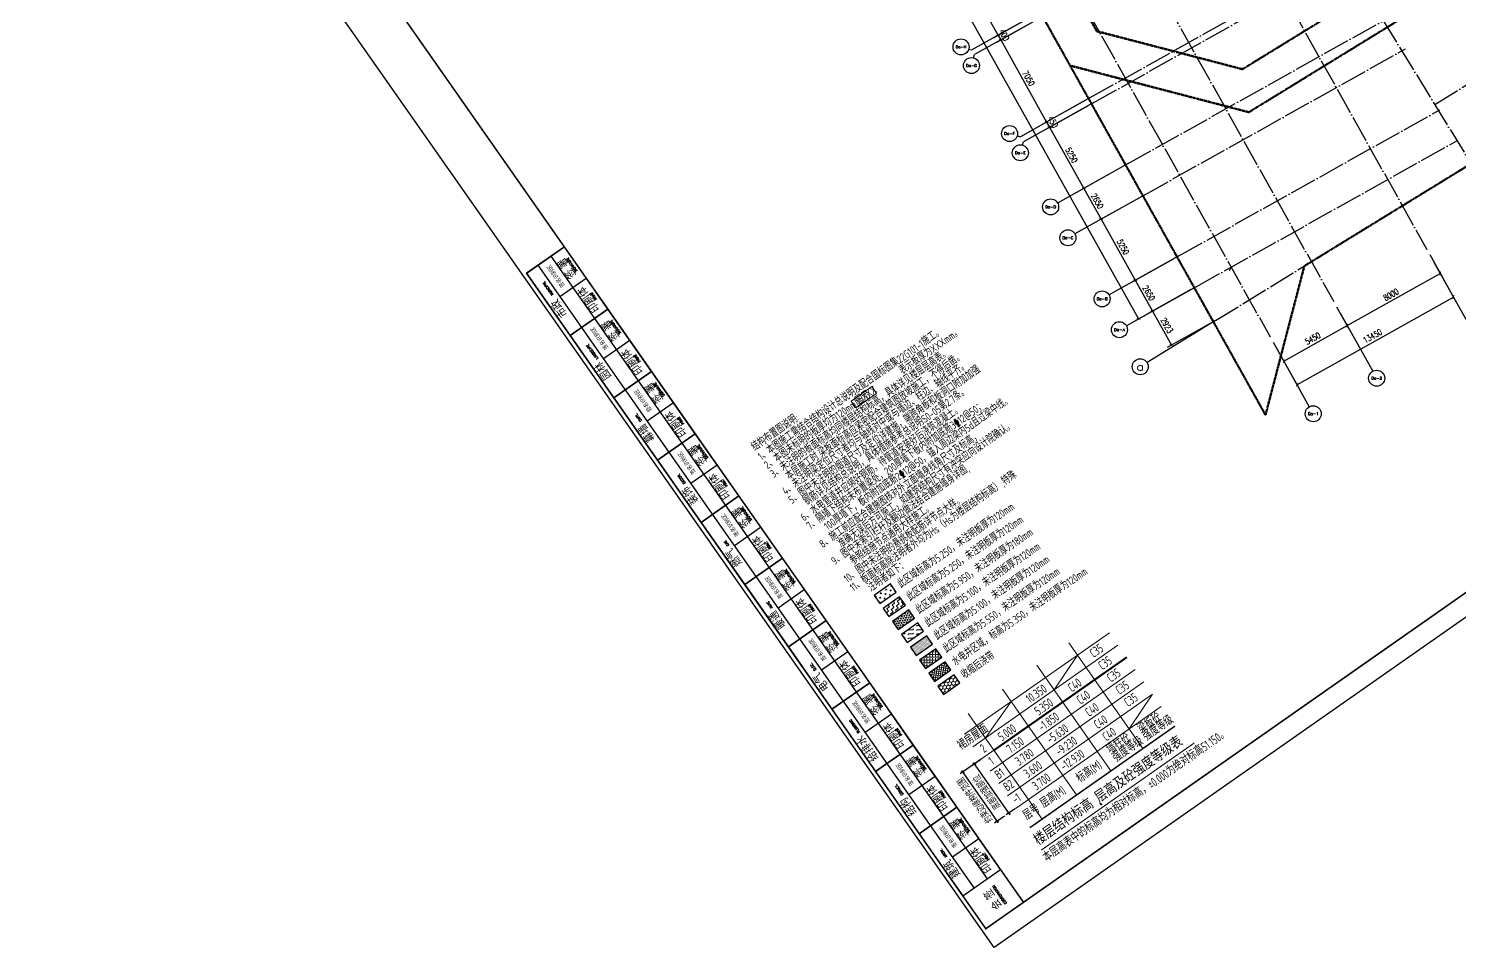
# Model space of a CAD drawing. Header units: millimetres. Extents: x 1089227 to 13101469, y 618865 to 10240562.
# Drawn here: x 2101468 to 2208720, y 4721512 to 4790405 of the extents above; entities that cross this region are included whole.
import ezdxf
from ezdxf.enums import TextEntityAlignment as Align

# ---------------------------------------------------------------- set-up
doc = ezdxf.new("R2010")
doc.units = ezdxf.units.MM
doc.header["$LTSCALE"] = 1000
doc.header["$PDMODE"] = 3
doc.header["$PDSIZE"] = 200
doc.linetypes.add('A09-G-CTRL-用地红线+建筑退线_设计区$0$A02-G-MAIN-用地红线+退线_设计区$0$Redline1', pattern=[20, 10, -2, 2, -2, 2, -2])
doc.linetypes.add('DOTE', pattern=[2.42, 2, -0.2, 0.02, -0.2])
doc.layers.get('0').update_dxf_attribs({"linetype": 'CONTINUOUS'})
doc.layers.get('Defpoints').update_dxf_attribs({"linetype": 'CONTINUOUS'})
for name, color, linetype, lineweight in [('A09-G-CTRL-用地红线+建筑退线_设计区$0$Z-REDL(用地红线)', 10, 'CONTINUOUS', 60), ('S-SLAB-HATCH', 73, 'CONTINUOUS', 0), ('S-TABLE', 113, 'CONTINUOUS', 0), ('S-TEXT', 32, 'CONTINUOUS', 0)]:
    doc.layers.add(name, color=color, linetype=linetype, lineweight=lineweight)
for name, color, linetype in [('AXIS', 3, 'CONTINUOUS'), ('AXIS_TEXT', 7, 'CONTINUOUS'), ('DOTE', 1, 'DOTE'), ('DT', 3, 'CONTINUOUS'), ('P-dim', 3, 'CONTINUOUS'), ('TAB_TH', 7, 'CONTINUOUS'), ('text-板面筋', 3, 'CONTINUOUS'), ('TK', 4, 'CONTINUOUS'), ('TK-TEXT', 7, 'CONTINUOUS'), ('VHBoundary', 4, 'CONTINUOUS'), ('降板范围', 7, 'CONTINUOUS')]:
    doc.layers.add(name, color=color, linetype=linetype)
doc.layers.add('TK-MEMO', color=8, linetype='CONTINUOUS', plot=False)
doc.styles.add('_TCH_AXIS', font='COMPLEX', dxfattribs={"bigfont": 'AllInOneBig.shx'})
doc.styles.add('_TCH_DIM_T3', font='SIMPLEX', dxfattribs={"width": 0.705882, "bigfont": 'AllInOneBig.shx'})
doc.styles.add('COMPLEX', font='COMPLEX', dxfattribs={"bigfont": 'AllInOneBig.shx'})
doc.styles.add('SADITK', font='sadixcsg.shx', dxfattribs={"bigfont": 'AllInOneBig.shx'})
doc.styles.add('SADITK-SX', font='simfang.ttf', dxfattribs={"width": 0.7})
doc.styles.add('SADITK-YW', font='romanc.shx', dxfattribs={"width": 0.7, "bigfont": 'AllInOneBig.shx'})
doc.styles.add('TSSD_Dimension', font='tssdeng.shx', dxfattribs={"width": 0.75, "bigfont": 'Hztxt.shx'})
doc.styles.add('TSSD_Label', font='Tssdeng.shx', dxfattribs={"width": 0.7, "bigfont": 'hztxt.shx'})
doc.styles.add('TSSD_Rein', font='tssdeng.shx', dxfattribs={"width": 0.7, "bigfont": 'hztxt.shx'})
doc.styles.add('黑体', font='simhei.ttf', dxfattribs={"width": 0.8})
doc.dimstyles.new('_TCH_ARCH&&150', dxfattribs={"dimtxt": 446.25, "dimasz": 150, "dimexe": 375, "dimexo": 450, "dimgap": 189.375, "dimtad": 1, "dimdec": 0, "dimzin": 0, "dimdsep": 46, "dimtxsty": '_TCH_DIM_T3', "dimblk": 'ARCHTICK', "dimcen": 0.09, "dimclrt": 7, "dimazin": 2, "dimtfac": 1, "dimtdec": 0, "dimtix": 1, "dimtmove": 2, "dimatfit": 3, "dimfxl": 0, "dimtolj": 1, "dimtzin": 0, "dimarcsym": 0})
doc.dimstyles.new('TSSD_150_150', dxfattribs={"dimtxt": 525, "dimasz": 150, "dimexe": 225, "dimexo": 375, "dimgap": 150, "dimtad": 1, "dimdec": 0, "dimzin": 0, "dimdsep": 46, "dimtxsty": 'TSSD_Dimension', "dimblk": 'ARCHTICK', "dimblk1": 'ARCHTICK', "dimblk2": 'ARCHTICK', "dimcen": 0, "dimdle": 150, "dimclrt": 7, "dimadec": 0, "dimazin": 0, "dimtfac": 1, "dimtdec": 0, "dimtix": 1, "dimtmove": 2, "dimatfit": 3, "dimfxl": 0, "dimtolj": 1, "dimtzin": 0, "dimarcsym": 0})

# ---------------------------------------------------------------- blocks, each defined once
blk = doc.blocks.new('0323最综用地红线')
at = {"layer": 'A09-G-CTRL-用地红线+建筑退线_设计区$0$Z-REDL(用地红线)', "color": 1, "linetype": 'A09-G-CTRL-用地红线+建筑退线_设计区$0$A02-G-MAIN-用地红线+退线_设计区$0$Redline1', "ltscale": 0.0005}
for points in [[(8169550, 3509328), (8160131, 3503545), (8152099, 3498611), (8138696, 3502107), (8115930, 3542824)], [(8158561, 3506101), (8151618, 3501837), (8140691, 3504687), (8118551, 3544286)], [(8153344, 3475908), (8156256, 3487078), (8166404, 3493310), (8175832, 3499100), (8189738, 3507641), (8203075, 3515832), (8223107, 3528134), (8224907, 3529233), (8229091, 3531724)], [(8138696, 3502107), (8153344, 3475908)]]:
    blk.add_lwpolyline(points, dxfattribs=at)
at = {"layer": 'Defpoints'}
blk.add_line((8150768, 3486993), (8150625, 3486724), dxfattribs=at)
blk = doc.blocks.new('template_31-施工图_A0_A0_1.0000_3fa9c08c64a9101061c9a26412af947e', base_point=(-1189, 0))
at = {"layer": 'TK'}
for p, q in [((-1187, 30), (-1187, 410)), ((-1180, 30), (-1180, 410)), ((-1172, 30), (-1172, 410)), ((-1180, 391), (-1164, 391)), ((-1180, 353), (-1164, 353)), ((-1180, 315), (-1164, 315)), ((-1180, 277), (-1164, 277)), ((-1180, 239), (-1164, 239)), ((-1180, 201), (-1164, 201)), ((-1180, 163), (-1164, 163)), ((-1180, 125), (-1164, 125)), ((-1180, 87), (-1164, 87)), ((-1180, 49), (-1164, 49))]:
    blk.add_line(p, q, dxfattribs=at)
for points in [[(-1189, 841), (1189, 841), (1189, 0), (-1189, 0)], [(-1187, 372), (-1164, 372), (-1164, 410), (-1187, 410)], [(-1187, 334), (-1164, 334), (-1164, 372), (-1187, 372)], [(-1187, 296), (-1164, 296), (-1164, 334), (-1187, 334)], [(-1187, 258), (-1164, 258), (-1164, 296), (-1187, 296)], [(-1187, 220), (-1164, 220), (-1164, 258), (-1187, 258)], [(-1187, 182), (-1164, 182), (-1164, 220), (-1187, 220)], [(-1187, 144), (-1164, 144), (-1164, 182), (-1187, 182)], [(-1187, 106), (-1164, 106), (-1164, 144), (-1187, 144)], [(-1187, 68), (-1164, 68), (-1164, 106), (-1187, 106)], [(-1187, 30), (-1164, 30), (-1164, 68), (-1187, 68)]]:
    blk.add_lwpolyline(points, close=True, dxfattribs=at)
at = {"layer": 'TK', "const_width": 0.8}
blk.add_lwpolyline([(-1164, 831), (-1164, 10), (1179, 10), (1179, 831)], close=True, dxfattribs=at)
at = {"layer": 'TK', "color": 4, "const_width": 0.8}
blk.add_lwpolyline([(-1164, 10), (-1187, 10), (-1187, 410), (-1164, 410)], close=True, dxfattribs=at)
at = {"layer": 'VHBoundary'}
blk.add_lwpolyline([(-1189, 841), (1189, 841), (1189, 0), (-1189, 0)], close=True, dxfattribs=at)
at = {"layer": 'TK', "style": 'SADITK-YW', "width": 0.9}
for s, p in [('   MUNICIPAL', (-1182, 391)), ('  LANDSCAPE', (-1182, 353)), ('  CURT.', (-1182, 315)), ('  DECOR.', (-1182, 277)), ('  GAS', (-1182, 239)), ('  HVAC', (-1182, 201)), ('  ELEC.', (-1182, 163)), ('  PLUMBING', (-1182, 125)), ('  STRUCT.', (-1182, 87)), ('  ARCHI.', (-1182, 49))]:
    blk.add_text(s, height=1.3, rotation=90, dxfattribs=at).set_placement(p)
at = {"layer": 'TK', "style": 'SADITK'}
for s, p in [('签 署', (-1167, 400.5)), ('印刷体', (-1167, 381.5)), ('签 署', (-1167, 362.5)), ('印刷体', (-1167, 343.5)), ('签 署', (-1167, 324.5)), ('印刷体', (-1167, 305.5)), ('签 署', (-1167, 286.5)), ('印刷体', (-1167, 267.5)), ('签 署', (-1167, 248.5)), ('印刷体', (-1167, 229.5)), ('签 署', (-1167, 210.5)), ('印刷体', (-1167, 191.5)), ('签 署', (-1167, 172.5)), ('印刷体', (-1167, 153.5)), ('签 署', (-1167, 134.5)), ('印刷体', (-1167, 115.5)), ('签 署', (-1167, 96.5)), ('印刷体', (-1167, 77.5)), ('签 署', (-1167, 58.5)), ('印刷体', (-1167, 39.5))]:
    blk.add_text(s, height=4, rotation=90, dxfattribs=at).set_placement(p, align=Align.CENTER)
at = {"layer": 'TK', "style": 'SADITK-YW', "width": 0.9}
for s, p in [('SIGNATURE', (-1165.5, 400.5)), ('PRINT', (-1165.5, 381.5)), ('SIGNATURE', (-1165.5, 362.5)), ('PRINT', (-1165.5, 343.5)), ('SIGNATURE', (-1165.5, 324.5)), ('PRINT', (-1165.5, 305.5)), ('SIGNATURE', (-1165.5, 286.5)), ('PRINT', (-1165.5, 267.5)), ('SIGNATURE', (-1165.5, 248.5)), ('PRINT', (-1165.5, 229.5)), ('SIGNATURE', (-1165.5, 210.5)), ('PRINT', (-1165.5, 191.5)), ('SIGNATURE', (-1165.5, 172.5)), ('PRINT', (-1165.5, 153.5)), ('SIGNATURE', (-1165.5, 134.5)), ('PRINT', (-1165.5, 115.5)), ('SIGNATURE', (-1165.5, 96.5)), ('PRINT', (-1165.5, 77.5)), ('SIGNATURE', (-1165.5, 58.5)), ('PRINT', (-1165.5, 39.5)), ('COORDINATION', (-1171, 20))]:
    blk.add_text(s, height=1.3, rotation=90, dxfattribs=at).set_placement(p, align=Align.CENTER)
at = {"layer": 'TK', "style": 'SADITK'}
for s, p in [('市政', (-1181.5, 391)), ('园林', (-1181.5, 353)), ('幕墙', (-1181.5, 315)), ('装饰', (-1181.5, 277)), ('燃气', (-1181.5, 239)), ('暖通', (-1181.5, 201)), ('电气', (-1181.5, 163)), ('给排水', (-1181.5, 125)), ('结构', (-1181.5, 87)), ('建筑', (-1181.5, 49))]:
    blk.add_text(s, height=4, rotation=90, dxfattribs=at).set_placement(p, align=Align.RIGHT)
blk.add_text('会 签', height=4, rotation=90, dxfattribs=at).set_placement((-1176, 20), align=Align.MIDDLE)
at = {"layer": 'TK-MEMO', "style": 'SADITK'}
for p in [(-1176, 400.5), (-1176, 362.5), (-1176, 324.5), (-1176, 286.5), (-1176, 248.5), (-1176, 210.5), (-1176, 172.5), (-1176, 134.5), (-1176, 96.5), (-1176, 58.5)]:
    blk.add_text('签名识别区', height=2, rotation=90, dxfattribs=at).set_placement(p, align=Align.MIDDLE)
at = {"layer": 'TK-TEXT', "style": 'SADITK-SX', "width": 0.7}
for tag, p in [('市政会签', (-1176, 381.5)), ('园林会签', (-1176, 343.5)), ('幕墙会签', (-1176, 305.5)), ('装饰会签', (-1176, 267.5)), ('燃气会签', (-1176, 229.5)), ('暖通会签', (-1176, 191.5)), ('电气会签', (-1176, 153.5)), ('给排水会签', (-1176, 115.5)), ('结构会签', (-1176, 77.5)), ('建筑会签', (-1176, 39.5))]:
    blk.add_attdef(tag, text='', height=4, rotation=90, dxfattribs=at).set_placement(p, align=Align.MIDDLE_CENTER)
for tag, height, p in [('专业审定', 4, (1134.75, 268)), ('专业审核', 4, (1134.75, 248)), ('项目负责1', 4, (1134.75, 238)), ('项目负责2', 4, (1134.75, 228)), ('专业负责1', 4, (1134.75, 218)), ('专业负责2', 4, (1134.75, 208)), ('专业校对', 4, (1134.75, 198)), ('专业设计', 4, (1134.75, 188)), ('方案设计', 4, (1134.75, 178)), ('专业制图', 4, (1134.75, 168)), ('建设单位_001', 4, (1148.5, 140)), ('建设地点_001', 4, (1148.5, 124)), ('工程名称_001', 4, (1148.5, 106)), ('子项名称_001', 4, (1148.5, 86)), ('图纸名称_001', 4, (1148.5, 66)), ('版次', 4, (1129.5, 53)), ('日期', 4, (1165, 53)), ('图别', 4, (1129.5, 43)), ('图号', 4, (1165, 43)), ('合同号', 4, (1136, 30)), ('项目编号1', 2, (1114.06, 13.58)), ('阶段编号1', 2, (1132.25, 13.75)), ('子项编号1', 2, (1144.75, 13.75))]:
    blk.add_attdef(tag, text='', height=height, dxfattribs=at).set_placement(p, align=Align.MIDDLE_CENTER)
blk = doc.blocks.new('_ArchTick')
at = {"color": 0, "linetype": 'ByBlock', "const_width": 0.3}
blk.add_lwpolyline([(-0.71, -0.71), (0.71, 0.71)], dxfattribs=at)
blk = doc.blocks.new('*D419')
at = {"layer": 'AXIS', "color": 0, "lineweight": -2, "transparency": 16777216}
for p, q in [((-169926, -51750), (-167960, -55262)), ((-179879, -61506), (-168143, -54935)), ((-181662, -58321), (-179696, -61833))]:
    blk.add_line(p, q, dxfattribs=at)
at = {"layer": 'Defpoints', "color": 0, "transparency": 16777216}
for p in [(-170146, -51358), (-168143, -54935), (-181882, -57929)]:
    blk.add_point(p, dxfattribs=at)
at = {"layer": 'AXIS', "color": 0, "lineweight": -2, "transparency": 16777216, "xscale": 150, "yscale": 150, "zscale": 150}
for p, rotation in [((-168143, -54935), 29.2447278322574), ((-179879, -61506), 209.2447278322574)]:
    blk.add_blockref('_ArchTick', p, dxfattribs=dict(at, rotation=rotation))
at = {"layer": 'AXIS', "color": 7, "transparency": 16777216, "insert": (-174213, -57861), "char_height": 446.2, "attachment_point": 5, "rotation": 29.24473, "style": '_TCH_DIM_T3'}
blk.add_mtext('\\A1;13450', dxfattribs=at)
blk = doc.blocks.new('*D420')
at = {"layer": 'AXIS', "color": 0, "lineweight": -2, "transparency": 16777216}
for p, q in [((-176907, -55659), (-175932, -57399)), ((-180871, -59734), (-176116, -57071)), ((-181662, -58321), (-180688, -60061))]:
    blk.add_line(p, q, dxfattribs=at)
at = {"layer": 'Defpoints', "color": 0, "transparency": 16777216}
for p in [(-177127, -55266), (-176116, -57071), (-181882, -57929)]:
    blk.add_point(p, dxfattribs=at)
at = {"layer": 'AXIS', "color": 0, "lineweight": -2, "transparency": 16777216, "xscale": 150, "yscale": 150, "zscale": 150}
for p, rotation in [((-176116, -57071), 29.24472783225857), ((-180871, -59734), 209.2447278322586)]:
    blk.add_blockref('_ArchTick', p, dxfattribs=dict(at, rotation=rotation))
at = {"layer": 'AXIS', "color": 7, "transparency": 16777216, "insert": (-178695, -58043), "char_height": 446.2, "attachment_point": 5, "rotation": 29.24473, "style": '_TCH_DIM_T3'}
blk.add_mtext('\\A1;5450', dxfattribs=at)
blk = doc.blocks.new('*D421')
at = {"layer": 'AXIS', "color": 0, "lineweight": -2, "transparency": 16777216}
for p, q in [((-169926, -51750), (-168952, -53490)), ((-176116, -57071), (-169135, -53163)), ((-176907, -55659), (-175932, -57399))]:
    blk.add_line(p, q, dxfattribs=at)
at = {"layer": 'Defpoints', "color": 0, "transparency": 16777216}
for p in [(-170146, -51358), (-169135, -53163), (-177127, -55266)]:
    blk.add_point(p, dxfattribs=at)
at = {"layer": 'AXIS', "color": 0, "lineweight": -2, "transparency": 16777216, "xscale": 150, "yscale": 150, "zscale": 150}
for p, rotation in [((-169135, -53163), 29.24472783225661), ((-176116, -57071), 209.2447278322566)]:
    blk.add_blockref('_ArchTick', p, dxfattribs=dict(at, rotation=rotation))
at = {"layer": 'AXIS', "color": 7, "transparency": 16777216, "insert": (-172827, -54757), "char_height": 446.2, "attachment_point": 5, "rotation": 29.24473, "style": '_TCH_DIM_T3'}
blk.add_mtext('\\A1;8000', dxfattribs=at)
blk = doc.blocks.new('_AXISO')
blk.add_circle((0, 0), 0.5)
at = {"layer": 'AXIS_TEXT', "style": 'COMPLEX', "width": 1.041667}
blk.add_attdef('A', text='', height=0.56, dxfattribs=at).set_placement((-0.25, -0.28), (0.25, -0.28), align=Align.FIT)
blk = doc.blocks.new('*D422')
at = {"layer": 'AXIS', "color": 0, "lineweight": -2, "transparency": 16777216}
for p, q in [((-216696, -2812), (-220950, -5193)), ((-220623, -5010), (-191750, -56577)), ((-187823, -54379), (-192077, -56760))]:
    blk.add_line(p, q, dxfattribs=at)
at = {"layer": 'Defpoints', "color": 0, "transparency": 16777216}
for p in [(-216304, -2592), (-187431, -54159), (-191750, -56577)]:
    blk.add_point(p, dxfattribs=at)
at = {"layer": 'AXIS', "color": 0, "lineweight": -2, "transparency": 16777216, "xscale": 150, "yscale": 150, "zscale": 150}
for p, rotation in [((-220623, -5010), 119.2447278322573), ((-191750, -56577), 299.2447278322574)]:
    blk.add_blockref('_ArchTick', p, dxfattribs=dict(at, rotation=rotation))
at = {"layer": 'AXIS', "color": 7, "transparency": 16777216, "insert": (-205826, -30592), "char_height": 446.2, "attachment_point": 5, "rotation": 299.24473, "style": '_TCH_DIM_T3'}
blk.add_mtext('\\A1;59100', dxfattribs=at)
blk = doc.blocks.new('*D423')
at = {"layer": 'AXIS', "color": 0, "lineweight": -2, "transparency": 16777216}
for p, q in [((-187823, -54379), (-191030, -56174)), ((-190703, -55991), (-189275, -58541)), ((-186395, -56929), (-189602, -58725))]:
    blk.add_line(p, q, dxfattribs=at)
at = {"layer": 'Defpoints', "color": 0, "transparency": 16777216}
for p in [(-187431, -54159), (-186003, -56709), (-189275, -58541)]:
    blk.add_point(p, dxfattribs=at)
at = {"layer": 'AXIS', "color": 0, "lineweight": -2, "transparency": 16777216, "xscale": 150, "yscale": 150, "zscale": 150}
for p, rotation in [((-190703, -55991), 119.2447278322491), ((-189275, -58541), 299.2447278322491)]:
    blk.add_blockref('_ArchTick', p, dxfattribs=dict(at, rotation=rotation))
at = {"layer": 'AXIS', "color": 7, "transparency": 16777216, "insert": (-189629, -57065), "char_height": 446.2, "attachment_point": 5, "rotation": 299.24473, "style": '_TCH_DIM_T3'}
blk.add_mtext('\\A1;2923', dxfattribs=at)
blk = doc.blocks.new('*D424')
at = {"layer": 'AXIS', "color": 0, "lineweight": -2, "transparency": 16777216}
for p, q in [((-189118, -52067), (-192325, -53862)), ((-191997, -53679), (-190703, -55991)), ((-187823, -54379), (-191030, -56174))]:
    blk.add_line(p, q, dxfattribs=at)
at = {"layer": 'Defpoints', "color": 0, "transparency": 16777216}
for p in [(-188725, -51847), (-187431, -54159), (-190703, -55991)]:
    blk.add_point(p, dxfattribs=at)
at = {"layer": 'AXIS', "color": 0, "lineweight": -2, "transparency": 16777216, "xscale": 150, "yscale": 150, "zscale": 150}
for p, rotation in [((-191997, -53679), 119.2447278322587), ((-190703, -55991), 299.2447278322587)]:
    blk.add_blockref('_ArchTick', p, dxfattribs=dict(at, rotation=rotation))
at = {"layer": 'AXIS', "color": 7, "transparency": 16777216, "insert": (-190990, -54633), "char_height": 446.2, "attachment_point": 5, "rotation": 299.24473, "style": '_TCH_DIM_T3'}
blk.add_mtext('\\A1;2650', dxfattribs=at)
blk = doc.blocks.new('*D425')
at = {"layer": 'AXIS', "color": 0, "lineweight": -2, "transparency": 16777216}
for p, q in [((-191683, -47486), (-194889, -49281)), ((-194562, -49098), (-191997, -53679)), ((-189118, -52067), (-192325, -53862))]:
    blk.add_line(p, q, dxfattribs=at)
at = {"layer": 'Defpoints', "color": 0, "transparency": 16777216}
for p in [(-191290, -47266), (-188725, -51847), (-191997, -53679)]:
    blk.add_point(p, dxfattribs=at)
at = {"layer": 'AXIS', "color": 0, "lineweight": -2, "transparency": 16777216, "xscale": 150, "yscale": 150, "zscale": 150}
for p, rotation in [((-194562, -49098), 119.2447278322575), ((-191997, -53679), 299.2447278322575)]:
    blk.add_blockref('_ArchTick', p, dxfattribs=dict(at, rotation=rotation))
at = {"layer": 'AXIS', "color": 7, "transparency": 16777216, "insert": (-192920, -51187), "char_height": 446.2, "attachment_point": 5, "rotation": 299.24473, "style": '_TCH_DIM_T3'}
blk.add_mtext('\\A1;5250', dxfattribs=at)
blk = doc.blocks.new('*D426')
at = {"layer": 'AXIS', "color": 0, "lineweight": -2, "transparency": 16777216}
for p, q in [((-192977, -45174), (-196184, -46969)), ((-195857, -46786), (-194562, -49098)), ((-191683, -47486), (-194889, -49281))]:
    blk.add_line(p, q, dxfattribs=at)
at = {"layer": 'Defpoints', "color": 0, "transparency": 16777216}
for p in [(-192585, -44954), (-191290, -47266), (-194562, -49098)]:
    blk.add_point(p, dxfattribs=at)
at = {"layer": 'AXIS', "color": 0, "lineweight": -2, "transparency": 16777216, "xscale": 150, "yscale": 150, "zscale": 150}
for p, rotation in [((-195857, -46786), 119.2447278322587), ((-194562, -49098), 299.2447278322587)]:
    blk.add_blockref('_ArchTick', p, dxfattribs=dict(at, rotation=rotation))
at = {"layer": 'AXIS', "color": 7, "transparency": 16777216, "insert": (-194850, -47740), "char_height": 446.2, "attachment_point": 5, "rotation": 299.24473, "style": '_TCH_DIM_T3'}
blk.add_mtext('\\A1;2650', dxfattribs=at)
blk = doc.blocks.new('*D427')
at = {"layer": 'AXIS', "color": 0, "lineweight": -2, "transparency": 16777216}
for p, q in [((-195542, -40593), (-198749, -42388)), ((-198422, -42205), (-195857, -46786)), ((-192977, -45174), (-196184, -46969))]:
    blk.add_line(p, q, dxfattribs=at)
at = {"layer": 'Defpoints', "color": 0, "transparency": 16777216}
for p in [(-195150, -40373), (-192585, -44954), (-195857, -46786)]:
    blk.add_point(p, dxfattribs=at)
at = {"layer": 'AXIS', "color": 0, "lineweight": -2, "transparency": 16777216, "xscale": 150, "yscale": 150, "zscale": 150}
for p, rotation in [((-198422, -42205), 119.2447278322575), ((-195857, -46786), 299.2447278322575)]:
    blk.add_blockref('_ArchTick', p, dxfattribs=dict(at, rotation=rotation))
at = {"layer": 'AXIS', "color": 7, "transparency": 16777216, "insert": (-196779, -44294), "char_height": 446.2, "attachment_point": 5, "rotation": 299.24473, "style": '_TCH_DIM_T3'}
blk.add_mtext('\\A1;5250', dxfattribs=at)
blk = doc.blocks.new('*D428')
at = {"layer": 'AXIS', "color": 0, "lineweight": -2, "transparency": 16777216}
for p, q in [((-195762, -40200), (-198969, -41995)), ((-195542, -40593), (-198749, -42388)), ((-198642, -41812), (-198715, -41681)), ((-198642, -41812), (-198422, -42205)), ((-198422, -42205), (-198348, -42336))]:
    blk.add_line(p, q, dxfattribs=at)
at = {"layer": 'Defpoints', "color": 0, "transparency": 16777216}
for p in [(-195370, -39980), (-195150, -40373), (-198422, -42205)]:
    blk.add_point(p, dxfattribs=at)
at = {"layer": 'AXIS', "color": 0, "lineweight": -2, "transparency": 16777216, "xscale": 150, "yscale": 150, "zscale": 150}
for p, rotation in [((-198642, -41812), 299.2447278322708), ((-198422, -42205), 119.2447278322708)]:
    blk.add_blockref('_ArchTick', p, dxfattribs=dict(at, rotation=rotation))
at = {"layer": 'AXIS', "color": 7, "transparency": 16777216, "insert": (-198172, -41807), "char_height": 446.2, "attachment_point": 5, "rotation": 299.24473, "style": '_TCH_DIM_T3'}
blk.add_mtext('\\A1;450', dxfattribs=at)
blk = doc.blocks.new('*D429')
at = {"layer": 'AXIS', "color": 0, "lineweight": -2, "transparency": 16777216}
for p, q in [((-199206, -34049), (-202413, -35844)), ((-202086, -35661), (-198642, -41812)), ((-195762, -40200), (-198969, -41995))]:
    blk.add_line(p, q, dxfattribs=at)
at = {"layer": 'Defpoints', "color": 0, "transparency": 16777216}
for p in [(-198814, -33829), (-195370, -39980), (-198642, -41812)]:
    blk.add_point(p, dxfattribs=at)
at = {"layer": 'AXIS', "color": 0, "lineweight": -2, "transparency": 16777216, "xscale": 150, "yscale": 150, "zscale": 150}
for p, rotation in [((-202086, -35661), 119.244727832259), ((-198642, -41812), 299.244727832259)]:
    blk.add_blockref('_ArchTick', p, dxfattribs=dict(at, rotation=rotation))
at = {"layer": 'AXIS', "color": 7, "transparency": 16777216, "insert": (-200004, -38535), "char_height": 446.2, "attachment_point": 5, "rotation": 299.24473, "style": '_TCH_DIM_T3'}
blk.add_mtext('\\A1;7050', dxfattribs=at)
blk = doc.blocks.new('*D430')
at = {"layer": 'AXIS', "color": 0, "lineweight": -2, "transparency": 16777216}
for p, q in [((-199402, -33700), (-202608, -35495)), ((-199206, -34049), (-202413, -35844)), ((-202281, -35312), (-202354, -35181)), ((-202281, -35312), (-202086, -35661)), ((-202086, -35661), (-202012, -35792))]:
    blk.add_line(p, q, dxfattribs=at)
at = {"layer": 'Defpoints', "color": 0, "transparency": 16777216}
for p in [(-199009, -33480), (-198814, -33829), (-202086, -35661)]:
    blk.add_point(p, dxfattribs=at)
at = {"layer": 'AXIS', "color": 0, "lineweight": -2, "transparency": 16777216, "xscale": 150, "yscale": 150, "zscale": 150}
for p, rotation in [((-202281, -35312), 299.2447278322232), ((-202086, -35661), 119.2447278322232)]:
    blk.add_blockref('_ArchTick', p, dxfattribs=dict(at, rotation=rotation))
at = {"layer": 'AXIS', "color": 7, "transparency": 16777216, "insert": (-201824, -35285), "char_height": 446.2, "attachment_point": 5, "rotation": 299.24473, "style": '_TCH_DIM_T3'}
blk.add_mtext('\\A1;400', dxfattribs=at)
blk = doc.blocks.new('*D431')
at = {"layer": 'AXIS', "color": 0, "lineweight": -2, "transparency": 16777216}
for p, q in [((-201258, -30384), (-204465, -32179)), ((-204138, -31996), (-202281, -35312)), ((-199402, -33700), (-202608, -35495))]:
    blk.add_line(p, q, dxfattribs=at)
at = {"layer": 'Defpoints', "color": 0, "transparency": 16777216}
for p in [(-200866, -30164), (-199009, -33480), (-202281, -35312)]:
    blk.add_point(p, dxfattribs=at)
at = {"layer": 'AXIS', "color": 0, "lineweight": -2, "transparency": 16777216, "xscale": 150, "yscale": 150, "zscale": 150}
for p, rotation in [((-204138, -31996), 119.2447278322526), ((-202281, -35312), 299.2447278322526)]:
    blk.add_blockref('_ArchTick', p, dxfattribs=dict(at, rotation=rotation))
at = {"layer": 'AXIS', "color": 7, "transparency": 16777216, "insert": (-202850, -33452), "char_height": 446.2, "attachment_point": 5, "rotation": 299.24473, "style": '_TCH_DIM_T3'}
blk.add_mtext('\\A1;3800', dxfattribs=at)
blk = doc.blocks.new('*D450')
at = {"layer": 'AXIS', "color": 0, "lineweight": -2, "transparency": 16777216}
for p, q in [((-173409, -19984), (-175525, -21284)), ((-175206, -21087), (-165000, -37704)), ((-163203, -36600), (-165320, -37900))]:
    blk.add_line(p, q, dxfattribs=at)
at = {"layer": 'Defpoints', "color": 0, "transparency": 16777216}
for p in [(-173025, -19748), (-162820, -36364), (-165000, -37704)]:
    blk.add_point(p, dxfattribs=at)
at = {"layer": 'AXIS', "color": 0, "lineweight": -2, "transparency": 16777216, "xscale": 150, "yscale": 150, "zscale": 150}
for p, rotation in [((-175206, -21087), 121.5582110074274), ((-165000, -37704), 301.5582110074274)]:
    blk.add_blockref('_ArchTick', p, dxfattribs=dict(at, rotation=rotation))
at = {"layer": 'AXIS', "color": 7, "transparency": 16777216, "insert": (-169751, -29180), "char_height": 446.2, "attachment_point": 5, "rotation": 301.55821, "style": '_TCH_DIM_T3'}
blk.add_mtext('\\A1;19500', dxfattribs=at)
blk = doc.blocks.new('*D451')
at = {"layer": 'AXIS', "color": 0, "lineweight": -2, "transparency": 16777216}
for p, q in [((-166814, -30720), (-168068, -31490)), ((-167748, -31294), (-164137, -37173)), ((-163203, -36600), (-164457, -37370))]:
    blk.add_line(p, q, dxfattribs=at)
at = {"layer": 'Defpoints', "color": 0, "transparency": 16777216}
for p in [(-166431, -30485), (-162820, -36364), (-164137, -37173)]:
    blk.add_point(p, dxfattribs=at)
at = {"layer": 'AXIS', "color": 0, "lineweight": -2, "transparency": 16777216, "xscale": 150, "yscale": 150, "zscale": 150}
for p, rotation in [((-167748, -31294), 121.5582110074271), ((-164137, -37173), 301.5582110074271)]:
    blk.add_blockref('_ArchTick', p, dxfattribs=dict(at, rotation=rotation))
at = {"layer": 'AXIS', "color": 7, "transparency": 16777216, "insert": (-165591, -34018), "char_height": 446.2, "attachment_point": 5, "rotation": 301.55821, "style": '_TCH_DIM_T3'}
blk.add_mtext('\\A1;6900', dxfattribs=at)
blk = doc.blocks.new('*D899')
at = {"layer": 'Defpoints', "color": 0, "ltscale": 1000, "transparency": 16777216}
for p in [(530, 8167, 94555), (-405, 3667), (586, 3667, 94555)]:
    blk.add_point(p, dxfattribs=at)
at = {"layer": 'P-dim', "color": 0, "lineweight": -2, "ltscale": 1000, "transparency": 16777216}
for p, q in [((155, 8167), (-630, 8167)), ((-405, 8317), (-405, 3517)), ((211, 3667), (-630, 3667))]:
    blk.add_line(p, q, dxfattribs=at)
at = {"layer": 'P-dim', "color": 0, "lineweight": -2, "ltscale": 1000, "transparency": 16777216, "xscale": 150, "yscale": 150, "zscale": 150}
for p, rotation in [((-405, 8167), 90), ((-405, 3667), 270)]:
    blk.add_blockref('_ArchTick', p, dxfattribs=dict(at, rotation=rotation))
at = {"layer": 'P-dim', "color": 7, "ltscale": 1000, "transparency": 16777216, "insert": (-817, 5917), "char_height": 525, "attachment_point": 5, "rotation": 90, "style": 'TSSD_Rein'}
blk.add_mtext('\\A1;底部加强部位', dxfattribs=at)
blk = doc.blocks.new('*D900')
at = {"layer": 'Defpoints', "color": 0, "ltscale": 1000, "transparency": 16777216}
for p in [(586, 8167, 94555), (-1476, 3667), (-405, 3667)]:
    blk.add_point(p, dxfattribs=at)
at = {"layer": 'P-dim', "color": 0, "lineweight": -2, "ltscale": 1000, "transparency": 16777216}
for p, q in [((211, 8167), (-1701, 8167)), ((-1476, 8317), (-1476, 3517)), ((-780, 3667), (-1701, 3667))]:
    blk.add_line(p, q, dxfattribs=at)
at = {"layer": 'P-dim', "color": 0, "lineweight": -2, "ltscale": 1000, "transparency": 16777216, "xscale": 150, "yscale": 150, "zscale": 150}
for p, rotation in [((-1476, 8167), 90), ((-1476, 3667), 270)]:
    blk.add_blockref('_ArchTick', p, dxfattribs=dict(at, rotation=rotation))
at = {"layer": 'P-dim', "color": 7, "ltscale": 1000, "transparency": 16777216, "insert": (-1888, 5917), "char_height": 525, "attachment_point": 5, "rotation": 90, "style": 'TSSD_Rein'}
blk.add_mtext('\\A1;约束边缘构件范围', dxfattribs=at)
blk = doc.blocks.new('裙房轴网260428')
at = {"layer": 'AXIS'}
for p, q in [((-199009.2, -33479.8), (-204244.4, -36411)), ((-198813.8, -33828.8), (-204049, -36760)), ((-204483.6, -36343.5), (-204244.4, -36411)), ((-204116.5, -36999.2), (-204049, -36760)), ((-195369.5, -39980.2), (-200604.8, -42911.5)), ((-195149.7, -40372.9), (-200384.9, -43304.1)), ((-200844, -42844), (-200604.8, -42911.5)), ((-200452.4, -43543.3), (-200384.9, -43304.1)), ((-192584.9, -44953.7), (-197820.1, -47884.9)), ((-191290.2, -47265.9), (-196525.5, -50197.2)), ((-188725.4, -51846.8), (-193960.6, -54778)), ((-187430.7, -54159), (-192666, -57090.2)), ((-185994.6, -56704.8), (-191113.2, -59848.5))]:
    blk.add_line(p, q, dxfattribs=at)
at = {"layer": 'DOTE', "color": 16, "linetype": 'DOTE'}
for p, q in [((-209975.5, 19777.9), (-170146.2, -51357.7)), ((-216955.8, 15869.5), (-177126.5, -55266.1)), ((-221711.1, 13207), (-181881.9, -57928.6)), ((-169551.2, -40498.9), (-97846.3, 3542.3)), ((-179795.3, -23820.2), (-165316.3, -47393.9)), ((-195369.5, -39980.2), (-175822.2, -29035.5)), ((-195149.7, -40372.9), (-175602.3, -29428.2)), ((-192584.9, -44953.7), (-173037.5, -34009)), ((-191290.2, -47265.9), (-171742.8, -36321.2)), ((-188725.4, -51846.8), (-169178, -40902.1)), ((-187430.7, -54159), (-167883.4, -43214.3)), ((-185994.6, -56704.8), (-178796.3, -52283.8))]:
    blk.add_line(p, q, dxfattribs=at)
at = {"layer": 'AXIS'}
ref = blk.add_blockref('_AXISO', (-205061.1, -36180.6), dxfattribs=dict(at, xscale=1200, yscale=1200, zscale=1200))
ref.add_attrib('A', 'Da-H', dxfattribs={"layer": 'AXIS_TEXT', "height": 194.98, "style": '_TCH_AXIS'}).set_placement((-205469.6, -36278.1), (-204652.5, -36278.1), align=Align.FIT)
ref = blk.add_blockref('_AXISO', (-204279.4, -37576.7), dxfattribs=dict(at, xscale=1200, yscale=1200, zscale=1200))
ref.add_attrib('A', 'Da-G', dxfattribs={"layer": 'AXIS_TEXT', "height": 199.26, "style": '_TCH_AXIS'}).set_placement((-204687.4, -37676.3), (-203871.4, -37676.3), align=Align.FIT)
ref = blk.add_blockref('_AXISO', (-201421.4, -42681.1), dxfattribs=dict(at, xscale=1200, yscale=1200, zscale=1200))
ref.add_attrib('A', 'Da-F', dxfattribs={"layer": 'AXIS_TEXT', "height": 203.73, "style": '_TCH_AXIS'}).set_placement((-201828.9, -42782.9), (-201014, -42782.9), align=Align.FIT)
ref = blk.add_blockref('_AXISO', (-200615.3, -44120.7), dxfattribs=dict(at, xscale=1200, yscale=1200, zscale=1200))
ref.add_attrib('A', 'Da-E', dxfattribs={"layer": 'AXIS_TEXT', "height": 203.73, "style": '_TCH_AXIS'}).set_placement((-201022.8, -44222.6), (-200207.9, -44222.6), align=Align.FIT)
ref = blk.add_blockref('_AXISO', (-198343.6, -48178.1), dxfattribs=dict(at, xscale=1200, yscale=1200, zscale=1200))
ref.add_attrib('A', 'Da-D', dxfattribs={"layer": 'AXIS_TEXT', "height": 201.47, "style": '_TCH_AXIS'}).set_placement((-198751.4, -48278.8), (-197935.9, -48278.8), align=Align.FIT)
ref = blk.add_blockref('_AXISO', (-197049, -50490.3), dxfattribs=dict(at, xscale=1200, yscale=1200, zscale=1200))
ref.add_attrib('A', 'Da-C', dxfattribs={"layer": 'AXIS_TEXT', "height": 206.04, "style": '_TCH_AXIS'}).set_placement((-197456.2, -50593.3), (-196641.8, -50593.3), align=Align.FIT)
ref = blk.add_blockref('_AXISO', (-194484.2, -55071.1), dxfattribs=dict(at, xscale=1200, yscale=1200, zscale=1200))
ref.add_attrib('A', 'Da-B', dxfattribs={"layer": 'AXIS_TEXT', "height": 201.47, "style": '_TCH_AXIS'}).set_placement((-194891.9, -55171.9), (-194076.4, -55171.9), align=Align.FIT)
ref = blk.add_blockref('_AXISO', (-193189.5, -57383.4), dxfattribs=dict(at, xscale=1200, yscale=1200, zscale=1200))
ref.add_attrib('A', 'Da-A', dxfattribs={"layer": 'AXIS_TEXT', "height": 199.26, "style": '_TCH_AXIS'}).set_placement((-193597.5, -57483), (-192781.5, -57483), align=Align.FIT)
ref = blk.add_blockref('_AXISO', (-191624.5, -60162.5), dxfattribs=dict(at, xscale=1200, yscale=1200, zscale=1200))
ref.add_attrib('A', 'a', dxfattribs={"layer": 'AXIS_TEXT', "height": 573.1, "style": '_TCH_AXIS', "width": 1.5}).set_placement((-191931.5, -60449.1), (-191317.4, -60449.1), align=Align.FIT)
for p1, p2, distance, picture, middle in [((-216303.5, -2591.8), (-187430.7, -54159), -4950, '*D422', (-205826.3, -30592.2)), ((-173025.2, -19748.1), (-162819.5, -36364.3), -2559.1, '*D450', (-169751.5, -29179.7)), ((-200865.6, -30164.1), (-199009.2, -33479.8), -3750, '*D431', (-202849.5, -33452.5)), ((-166430.8, -30484.7), (-162819.5, -36364.3), -1546.1, '*D451', (-165591.1, -34017.8)), ((-199009.2, -33479.8), (-198813.8, -33828.8), -3750, '*D430', (-201823.6, -35284.8)), ((-198813.8, -33828.8), (-195369.5, -39980.2), -3750, '*D429', (-200003.8, -38535)), ((-195369.5, -39980.2), (-195149.7, -40372.9), -3750, '*D428', (-198171.7, -41807)), ((-195149.7, -40372.9), (-192584.9, -44953.7), -3750, '*D427', (-196779.4, -44293.8)), ((-192584.9, -44953.7), (-191290.2, -47265.9), -3750, '*D426', (-194849.6, -47740.3)), ((-191290.2, -47265.9), (-188725.4, -51846.8), -3750, '*D425', (-192919.9, -51186.8)), ((-181881.9, -57928.6), (-170146.2, -51357.7), -4100, '*D419', (-174212.5, -57860.7)), ((-177126.5, -55266.1), (-170146.2, -51357.7), -2069.1, '*D421', (-172827, -54757.4)), ((-188725.4, -51846.8), (-187430.7, -54159), -3750, '*D424', (-190990.2, -54633.4)), ((-187430.7, -54159), (-186002.8, -56709.4), -3750, '*D423', (-189628.9, -57064.7)), ((-181881.9, -57928.6), (-177126.5, -55266.1), -2069.1, '*D420', (-178694.9, -58042.8))]:
    dim = blk.add_aligned_dim(p1=p1, p2=p2, distance=distance, dimstyle='_TCH_ARCH&&150', dxfattribs=at)
    dim.commit()
    dim.dimension.update_dxf_attribs({"geometry": picture, "text_midpoint": middle})
blk = doc.blocks.new('04地块地下轴网260428')
at = {"layer": 'AXIS'}
for p, q in [((-169609, -52318), (-167217, -56590)), ((-176589, -56226), (-174197, -60498)), ((-181344, -58888), (-178953, -63160))]:
    blk.add_line(p, q, dxfattribs=at)
blk.add_blockref('裙房轴网260428', (0, 0))
ref = blk.add_blockref('_AXISO', (-173904, -61021), dxfattribs=dict(at, xscale=1200, yscale=1200, zscale=1200))
ref.add_attrib('A', 'Da-2', dxfattribs={"layer": 'AXIS_TEXT', "height": 213.3, "style": '_TCH_AXIS', "width": 0.97561}).set_placement((-174310, -61128), (-173498, -61128), align=Align.FIT)
ref = blk.add_blockref('_AXISO', (-178659, -63684), dxfattribs=dict(at, xscale=1200, yscale=1200, zscale=1200))
ref.add_attrib('A', 'Da-1', dxfattribs={"layer": 'AXIS_TEXT', "height": 238.2, "style": '_TCH_AXIS', "width": 0.922078}).set_placement((-179062, -63803), (-178257, -63803), align=Align.FIT)
blk = doc.blocks.new('A$C63A33703')
at = {"layer": 'DT', "const_width": 85.7}
blk.add_lwpolyline([(0, 0), (14008.2, 0)], dxfattribs=at)
at = {"layer": 'DT', "elevation": 56280.6}
blk.add_lwpolyline([(5609.1, 331.7), (5647.9, 311.9), (5680.2, 269.1), (5684.3, 230), (5673.7, 215.7), (5643.1, 206), (5625.8, 220.9), (5625.3, 243.3), (5619.1, 282.8), (5605.7, 330.4), (5602.7, 333)], close=True, dxfattribs=at)
at = {"layer": 'S-TABLE'}
for p, q in [((1390.4, 1867), (1390.4, 11542)), ((4540.4, 1867), (4540.4, 11542)), ((7690.4, 1867), (7690.4, 11542)), ((10615.4, 1867), (10615.4, 11542)), ((265.4, 10417), (13540.4, 10417)), ((1390.4, 9292), (4540.4, 10417)), ((7690.4, 9292), (10615.4, 10417)), ((250.9, 9292), (13525.9, 9292)), ((250.9, 8167), (13525.9, 8167)), ((265.4, 8167), (13540.4, 8167)), ((265.4, 7042), (13540.4, 7042)), ((265.4, 7042), (13540.4, 7042)), ((265.4, 5917), (13540.4, 5917)), ((265.4, 5917), (13540.4, 5917)), ((265.4, 4792), (13540.4, 4792)), ((265.4, 4792), (13540.4, 4792)), ((10615.4, 3667), (13540.4, 4792)), ((265.4, 3667), (13540.4, 3667)), ((265.4, 3667), (13540.4, 3667))]:
    blk.add_line(p, q, dxfattribs=at)
at = {"layer": 'TAB_TH', "const_width": 112.5}
blk.add_lwpolyline([(265.4, 1867), (13540.4, 1867)], dxfattribs=at)
at = {"layer": 'DT'}
for s, height, style, width, p in [('裙房屋面', 675, 'TSSD_Label', 0.7, (-614.9, 9544.3)), ('10.350', 675, 'TSSD_Label', 0.7, (5598.4, 9486.8)), ('2', 675, 'TSSD_Label', 0.7, (650, 8419.3)), ('5.000', 675, 'TSSD_Label', 0.7, (2252.1, 8361.8)), ('5.350', 675, 'TSSD_Label', 0.7, (5598.4, 8361.8)), ('C40', 675, 'TSSD_Label', 0.7, (8662.4, 8361.8)), ('1', 675, 'TSSD_Label', 0.7, (650, 7294.3)), ('7.150', 675, 'TSSD_Label', 0.7, (2252.1, 7236.8)), ('-1.850', 675, 'TSSD_Label', 0.7, (5135.5, 7236.8)), ('C40', 675, 'TSSD_Label', 0.7, (8662.4, 7236.8)), ('B1', 675, 'TSSD_Label', 0.7, (424.4, 6169.3)), ('3.780', 675, 'TSSD_Label', 0.7, (2252.1, 6111.8)), ('-5.630', 675, 'TSSD_Label', 0.7, (5117.8, 6111.8)), ('C40', 675, 'TSSD_Label', 0.7, (8662.4, 6111.8)), ('B2', 675, 'TSSD_Label', 0.7, (424.4, 5044.3)), ('3.600', 675, 'TSSD_Label', 0.7, (2252.1, 4986.8)), ('-9.230', 675, 'TSSD_Label', 0.7, (5135.5, 4986.8)), ('C40', 675, 'TSSD_Label', 0.7, (8662.4, 4986.8)), ('-1', 675, 'TSSD_Label', 0.7, (424.4, 3919.3)), ('3.700', 675, 'TSSD_Label', 0.7, (2252.1, 3861.8)), ('-12.930', 675, 'TSSD_Label', 0.7, (4795.7, 3861.8)), ('C40', 675, 'TSSD_Label', 0.7, (8662.4, 3861.8)), ('层号', 675, 'TSSD_Label', 0.7, (398.2, 2424.2)), ('层高(M)', 675, 'TSSD_Label', 0.7, (1963.6, 2429.5)), ('标高(M)', 675, 'TSSD_Label', 0.7, (5269.4, 2429.5)), ('楼层结构标高 层高及砼强度等级表', 787.5, '黑体', 0.8, (9.6, 432.8)), ('本层高表中的标高均为相对标高，%%P0.000为绝对标高51.150。', 675, 'TSSD_Label', 0.7, (-184.4, -995.5))]:
    blk.add_text(s, height=height, dxfattribs=dict(at, style=style, width=width)).set_placement(p)
at = {"layer": 'text-板面筋', "style": 'TSSD_Dimension', "width": 0.7}
for p in [(12465.2, 9542.7), (12465.2, 8417.7), (12465.2, 7292.7), (12465.2, 6167.7), (12465.2, 5042.7)]:
    blk.add_text('C35', height=675, rotation=0.000823, dxfattribs=at).set_placement(p, align=Align.RIGHT)
for s, p in [('墙柱砼', (8370.3, 2898.2)), ('梁板砼', (11158.2, 2812.4)), ('强度等级', (8370.3, 2137.2)), ('强度等级', (11144.5, 2148.6))]:
    blk.add_text(s, height=675, rotation=0.000823, dxfattribs=at).set_placement(p)
at = {"layer": 'P-dim', "color": 6, "ltscale": 1000}
for base, p1, p2, text, picture, middle in [((-1475.9, 3667, -94555.2), (586, 8167), (-404.9, 3667, -94555.2), '约束边缘构件范围', '*D900', (-1888.4, 5917, -94555.2)), ((-404.9, 3667, -94555.2), (530.4, 8167), (586, 3667), '底部加强部位', '*D899', (-817.4, 5917, -94555.2))]:
    dim = blk.add_linear_dim(base=base, p1=p1, p2=p2, angle=90, text=text, dimstyle='TSSD_150_150', override={"dimtxsty": 'TSSD_Rein'}, dxfattribs=at)
    dim.commit()
    dim.dimension.update_dxf_attribs({"geometry": picture, "text_midpoint": middle})

msp = doc.modelspace()

# ---------------------------------------------------------------- hatches: boundary and pattern name
at = {"layer": 'S-SLAB-HATCH'}
h = msp.add_hatch(dxfattribs=at)
h.set_pattern_fill('CROSS', color=256, scale=150, angle=35)
h.set_pattern_definition([(35, (-2987438.25, 4015900.5), (58.477692, 331.643469), [119.0625, -357.1875]), (125, (-2987355.34, 4015885.87), (-331.643469, 58.477692), [119.0625, -357.1875])])
h.paths.add_polyline_path([(2166511.363, 4748147.518), (2166081.181, 4748761.882), (2164852.453, 4747901.517), (2165282.635, 4747287.153)])
h = msp.add_hatch(dxfattribs=at)
h.set_pattern_fill('ZIGZAG', color=256, scale=150, angle=35)
h.set_pattern_definition([(35, (-2987438.25, 4015900.5), (58.477692, 331.643469), [238.125, -238.125]), (125, (-2987243.2, 4016037.07), (-331.643469, 58.477692), [238.125, -238.125])])
h.paths.add_polyline_path([(2167192.297, 4747175.044), (2166762.114, 4747789.408), (2165533.386, 4746929.043), (2165963.569, 4746314.679)])
h = msp.add_hatch(dxfattribs=at)
h.set_pattern_fill('TRIANG', color=256, scale=20, angle=8.00000038)
h.set_pattern_definition([(68.0000004, (-724352.76, 6397284.77), (-117.2834755, 150.116033), [95.25, -95.25]), (128.0000004, (-724352.76, 6397284.77), (-188.646036, -26.512453), [95.25, -95.25]), (8.0000004, (-724411.4, 6397359.83), (71.36256, 176.628486), [95.25, -95.25])])
h.paths.add_polyline_path([(2167873.231, 4746202.57), (2167443.048, 4746816.934), (2166214.32, 4745956.569), (2166644.502, 4745342.205)])
h = msp.add_hatch(dxfattribs=at)
h.set_pattern_fill('FLEX', color=256, scale=50)
h.set_pattern_definition([(0, (-724352.76, 6397284.77), (0, 317.5), [317.5, -317.5]), (45, (-724035.26, 6397284.77), (2e-14, 317.500137), [79.375, -290.263, 79.375, -449.013])])
h.paths.add_polyline_path([(2168554.164, 4745230.095), (2168123.982, 4745844.46), (2166895.254, 4744984.095), (2167325.436, 4744369.731)])
h = msp.add_hatch(dxfattribs=at)
h.set_pattern_fill('DOTS', color=256, scale=30, angle=35)
h.set_pattern_definition([(35, (-722560.713, 6394725.456), (-7.8105197, 52.670405), [0, -47.625])])
h.paths.add_polyline_path([(2169235.098, 4744257.621), (2168804.916, 4744871.985), (2167576.187, 4744011.621), (2168006.37, 4743397.257)])
h = msp.add_hatch(dxfattribs=at)
h.set_pattern_fill('ANGLE', color=256, scale=30, style=0)
h.set_pattern_definition([(0, (-722560.71, 6394725.46), (0, 209.55), [152.4, -57.15]), (90, (-722560.71, 6394725.46), (-209.55, 1e-14), [152.4, -57.15])])
h.paths.add_polyline_path([(2169916.032, 4743285.147), (2169485.849, 4743899.511), (2168257.121, 4743039.147), (2168687.304, 4742424.783)])
h = msp.add_hatch(dxfattribs=at)
h.set_pattern_fill('ANSI37', color=256, scale=100, angle=35)
h.set_pattern_definition([(80, (2872376.79, 4773374.32), (-156.33823, 27.566648), []), (170, (2872376.79, 4773374.32), (-27.566648, -156.33823), [])])
h.paths.add_polyline_path([(2170596.965, 4742312.673), (2170166.783, 4742927.037), (2168938.055, 4742066.673), (2169368.237, 4741452.309)])
h = msp.add_hatch(dxfattribs=at)
h.set_pattern_fill('HONEY', color=256, scale=100, angle=35)
h.set_pattern_definition([(35, (2872376.79, 4773374.32), (116.204432, 249.20114), [158.75, -317.5]), (155, (2872376.79, 4773374.32), (-273.916734, -23.96458), [158.75, -317.5]), (95, (2872376.79, 4773374.32), (-157.712303, 225.23656), [-317.5, 158.75])])
h.paths.add_polyline_path([(2171277.899, 4741340.199), (2170847.717, 4741954.563), (2169618.989, 4741094.198), (2170049.171, 4740479.834)])

# ---------------------------------------------------------------- linework, layer by layer
at = {"layer": 'DT', "color": 6, "linetype": 'Continuous', "const_width": 150}
msp.add_lwpolyline([(2183782.46, 4743263.089), (2173830.41, 4736293.211)], dxfattribs=at)
at = {"layer": 'S-TEXT', "elevation": 0}
msp.add_lwpolyline([(2163123.079, 4762477.081), (2163479.223, 4761968.45), (2165023.723, 4763049.91), (2164667.579, 4763558.541)], close=True, dxfattribs=at)
at = {"layer": '降板范围'}
for points in [[(2166511.363, 4748147.518), (2166081.181, 4748761.882), (2164852.453, 4747901.517), (2165282.635, 4747287.153)], [(2167192.297, 4747175.044), (2166762.114, 4747789.408), (2165533.386, 4746929.043), (2165963.569, 4746314.679)], [(2167873.231, 4746202.57), (2167443.048, 4746816.934), (2166214.32, 4745956.569), (2166644.502, 4745342.205)], [(2168554.164, 4745230.095), (2168123.982, 4745844.46), (2166895.254, 4744984.095), (2167325.436, 4744369.731)], [(2169235.098, 4744257.621), (2168804.916, 4744871.985), (2167576.187, 4744011.621), (2168006.37, 4743397.257)], [(2169916.032, 4743285.147), (2169485.849, 4743899.511), (2168257.121, 4743039.147), (2168687.304, 4742424.783)], [(2170596.965, 4742312.673), (2170166.783, 4742927.037), (2168938.055, 4742066.673), (2169368.237, 4741452.309)], [(2171277.899, 4741340.199), (2170847.717, 4741954.563), (2169618.989, 4741094.198), (2170049.171, 4740479.834)]]:
    msp.add_lwpolyline(points, close=True, dxfattribs=at)

# ---------------------------------------------------------------- block references
at = {"xscale": 150, "yscale": 150, "zscale": 150, "rotation": 35.00532206532363}
msp.add_blockref('template_31-施工图_A0_A0_1.0000_3fa9c08c64a9101061c9a26412af947e', (2173834.707, 4721512.406), dxfattribs=at)
for name, p in [('0323最综用地红线', (-5959157.568, 1285525.343)), ('04地块地下轴网260428', (2376423.723, 4825211.796))]:
    msp.add_blockref(name, p)
at = {"rotation": 35.00532206532101}
msp.add_blockref('A$C63A33703', (2177376.554, 4728806.036), dxfattribs=at)

# ---------------------------------------------------------------- texts
at = {"layer": 'S-TEXT', "style": 'TSSD_Rein', "width": 0.7}
for s, p in [('1、本图施工需结合结构设计总说明及配合国标图集22G101-1施工。', (2156401.214, 4758009.227)), ('2、本图未标明的板厚均为120mm,图示          表示板厚为XXXmm。', (2156860.081, 4757353.909)), ('3、未注明的板面标高均同楼层结构标高，具体详见楼层层高表。', (2157318.945, 4756698.589)), ('   本层施工时,梁板面标高应紧密配合建筑图放坡施工，不得后凿。', (2157777.812, 4756043.272)), ('4、未注明梁定位尺寸者均与轴线对中或与墙边、柱边、轴线平齐。', (2158215.054, 4755418.825)), ('5、图中未注明的烟道尺寸及定位详建施，端跨角板和板洞口附加加强', (2158685.452, 4754746.996)), ('   钢筋详见结构总说明，具体措施参考总说明S0-05第2.7条。', (2159118.607, 4754128.386)), ('7、隔墙下结构未布置梁处，200厚墙下板内附加底筋3%%13212@50；', (2160046.613, 4752803.056)), ('    100厚墙下，板内附加底筋2%%13212@50，锚入周边梁内5d且过梁中线。', (2160440.009, 4752115.551)), ('6、水电管道井应绑好钢筋，待管道安装好后浇筑混凝土。', (2159598.156, 4753443.52)), ('8、施工前应配合建施图核对外立面墙身线角尺寸及标高，', (2161003.809, 4751436.038)), ('    准确无误后方可施工，如建筑结构尺寸有冲突应向设计院确认。', (2161460.536, 4750783.766)), ('9、图中未索引栏杆及翻边做法结合建施墙身详图, ', (2161898.457, 4750158.349)), ('11、板面标高除注明者外均为Hs（Hs为楼层结构标高）,特殊', (2163289.58, 4748171.62)), ('10、图中未注明的悬挑板配筋详节点大样。', (2162830.719, 4748826.942)), ('    参照结施节点通用大样施工。', (2162357.318, 4749503.028)), ('此区域标高为5.250，未注明板厚为120mm', (2166869.576, 4748420.318)), ('此区域标高为5.250，未注明板厚为120mm', (2167550.509, 4747447.844)), ('此区域标高为5.950，未注明板厚为180mm', (2168231.443, 4746475.37)), ('此区域标高为5.100，未注明板厚为120mm', (2168912.377, 4745502.896)), ('注明者如下：', (2164636.765, 4748156.474)), ('此区域标高为5.100，未注明板厚为120mm', (2169593.31, 4744530.422)), ('此区域标高为5.550，未注明板厚为120mm', (2170274.244, 4743557.948)), ('收缩后浇带', (2171636.112, 4741613))]:
    msp.add_text(s, height=600, rotation=34.99974354, dxfattribs=at).set_placement(p)
msp.add_text('h=XXX', height=600, rotation=34.99974354, dxfattribs=at).set_placement((2163269.261, 4762599.289, 0), align=Align.TOP_LEFT)
at = {"layer": 'S-TEXT', "ltscale": 0.5, "style": 'TSSD_Rein', "width": 0.7}
msp.add_text('结构布置图说明:', height=600, rotation=35, dxfattribs=at).set_placement((2155915.772, 4758702.509))
at = {"layer": 'S-TEXT', "color": 1, "style": 'TSSD_Rein', "width": 0.7}
msp.add_text('水电井区域，标高为5.350，未注明板厚为120mm', height=600, rotation=34.99974354, dxfattribs=at).set_placement((2170955.178, 4742585.474))

doc.saveas('drawing.dxf')
